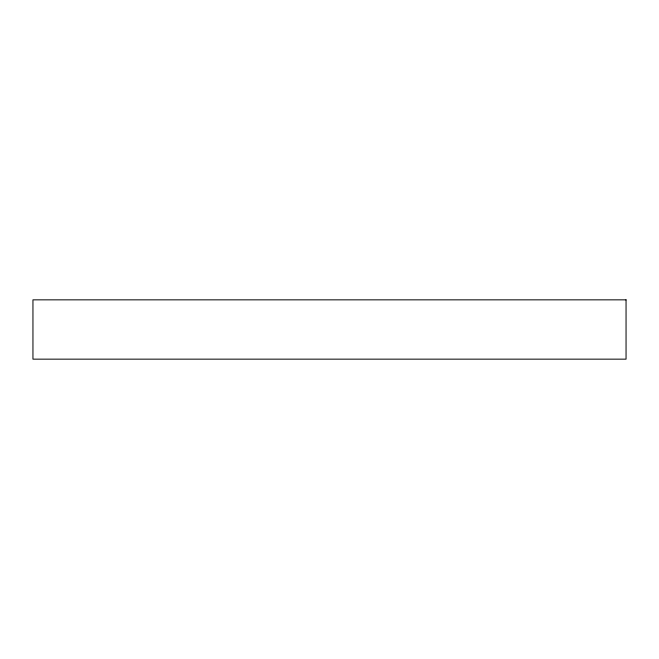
<?xml version="1.0" encoding="UTF-8"?>
<svg xmlns="http://www.w3.org/2000/svg" width="659" height="659" viewBox="0 0 659 659"><rect width="100%" height="100%" fill="white"/><g stroke="black" fill="none" stroke-linecap="round" stroke-linejoin="round"><path stroke-width="0.99" d="M626.05 299.845L32.95 299.845L32.95 359.155L626.05 359.155L626.05 299.845"/></g></svg>
